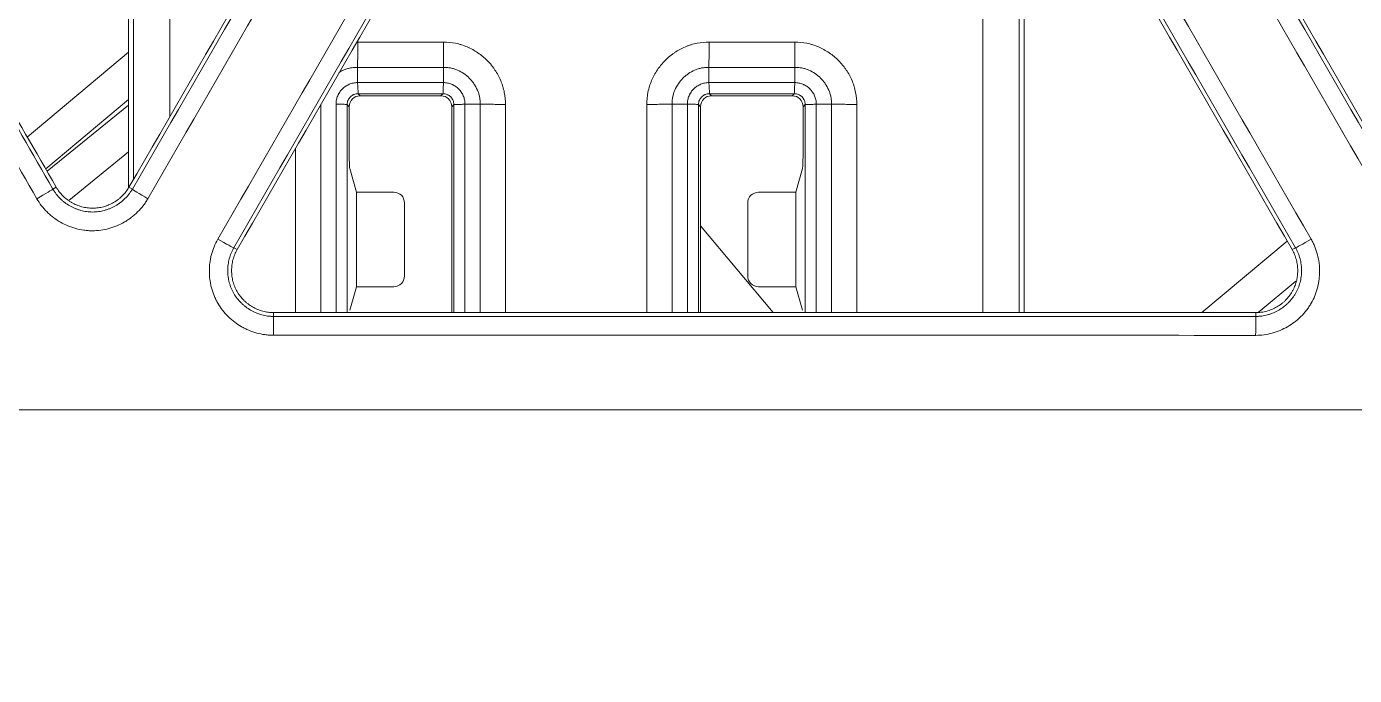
# Model space of a CAD drawing. Header units: inches. Extents: x 405346 to 489838, y -25612 to 14934.
# Drawn here: x 462583.03 to 462617.61, y 4071.14 to 4088.04 of the extents above; entities that cross this region are included whole.
import ezdxf

# ---------------------------------------------------------------- set-up
doc = ezdxf.new("R2010")
doc.units = ezdxf.units.IN
doc.header["$LTSCALE"] = 200
doc.header["$MEASUREMENT"] = 0
doc.layers.add('SS-EQ', color=2, linetype='Continuous', lineweight=20)

# ---------------------------------------------------------------- blocks, each defined once
blk = doc.blocks.new('4way무풍')
at = {"layer": 'SS-EQ'}
for p, q in [((-209.043, -219.039), (-209.043, -237.585)), ((-208.914, -237.367), (-208.914, -222.934)), ((-207.967, -222.934), (-207.967, -235.726)), ((-186.8, -240.839), (-186.8, -225.251)), ((-185.852, -226.892), (-185.852, -240.839)), ((-185.724, -227.115), (-185.724, -240.839)), ((-211.682, -236.268), (-209.043, -234.053)), ((-203.072, -233.794), (-200.846, -233.794)), ((-193.925, -233.794), (-191.699, -233.794)), ((-200.846, -234.453), (-203.082, -234.453)), ((-191.699, -234.453), (-193.935, -234.453)), ((-203.082, -234.849), (-200.846, -234.849)), ((-193.935, -234.849), (-191.699, -234.849)), ((-211.202, -237.098), (-209.043, -235.286)), ((-211.168, -237.156), (-209.043, -235.435)), ((-204.038, -235.409), (-204.038, -240.839)), ((-203.642, -240.839), (-203.642, -235.422)), ((-203.299, -235.476), (-203.353, -235.422)), ((-203.353, -235.422), (-203.353, -240.839)), ((-203.069, -235.138), (-203.015, -235.192)), ((-200.86, -235.138), (-203.069, -235.138)), ((-203.015, -235.192), (-200.914, -235.192)), ((-200.914, -235.192), (-200.86, -235.138)), ((-200.576, -235.422), (-200.63, -235.476)), ((-200.576, -240.839), (-200.576, -235.422)), ((-200.287, -235.409), (-200.287, -240.839)), ((-199.891, -240.839), (-199.891, -235.409)), ((-199.232, -235.419), (-199.232, -240.839)), ((-195.549, -240.839), (-195.549, -235.419)), ((-194.891, -235.409), (-194.891, -240.839)), ((-194.495, -240.839), (-194.495, -235.422)), ((-194.152, -235.476), (-194.206, -235.422)), ((-194.206, -235.422), (-194.206, -240.839)), ((-193.922, -235.138), (-193.868, -235.192)), ((-191.713, -235.138), (-193.922, -235.138)), ((-193.868, -235.192), (-191.766, -235.192)), ((-191.766, -235.192), (-191.712, -235.138)), ((-191.428, -235.422), (-191.482, -235.476)), ((-191.428, -240.839), (-191.428, -235.422)), ((-191.14, -235.409), (-191.14, -240.839)), ((-190.743, -240.839), (-190.743, -235.409)), ((-190.085, -235.419), (-190.085, -240.839)), ((-203.299, -235.476), (-203.299, -236.619)), ((-200.63, -235.476), (-200.63, -240.839)), ((-194.152, -235.476), (-194.152, -240.839)), ((-191.482, -236.619), (-191.482, -235.476)), ((-210.603, -237.918), (-209.043, -236.654)), ((-204.697, -240.839), (-204.697, -236.564)), ((-203.111, -237.702), (-203.285, -237.089)), ((-191.671, -237.702), (-191.497, -237.089)), ((-211.014, -237.622), (-210.928, -237.572)), ((-209.033, -237.572), (-208.946, -237.622)), ((-202.142, -237.702), (-203.111, -237.702)), ((-203.111, -237.702), (-203.111, -240.166)), ((-192.64, -237.702), (-191.671, -237.702)), ((-191.671, -237.702), (-191.671, -240.166)), ((-201.859, -237.985), (-201.859, -239.882)), ((-192.922, -237.985), (-192.922, -239.882)), ((-194.152, -238.582), (-192.257, -240.839)), ((-206.304, -239.148), (-206.217, -239.198)), ((-178.877, -238.974), (-181.1, -240.839)), ((-178.747, -239.198), (-178.66, -239.148)), ((-203.111, -240.166), (-203.285, -240.778)), ((-202.142, -240.166), (-203.111, -240.166)), ((-192.64, -240.166), (-191.671, -240.166)), ((-191.497, -240.778), (-191.671, -240.166)), ((-178.651, -240.016), (-179.629, -240.837)), ((-205.27, -240.839), (-205.27, -240.939)), ((-179.695, -240.939), (-179.695, -240.839))]:
    blk.add_line(p, q, dxfattribs=at)
for centre, major_axis, ratio, start_param, end_param in [((-203.015, -235.476), (-0.201, 0.201), 0.998783, 5.498396, 7.067974), ((-200.914, -235.476), (0.201, 0.201), 0.998783, 5.498396, 7.067974), ((-193.867, -235.476), (0.201, -0.201), 0.998783, 2.356803, 3.926382), ((-191.767, -235.476), (-0.201, -0.201), 0.998783, 2.356803, 3.926382), ((-203.283, -236.619), (0, 0.474), 0.034921, 1.570791, 3.01942), ((-191.499, -236.619), (0, 0.474), 0.034921, 3.263766, 4.712395), ((-211.425, -237.858), (-0.41, -0.237), 0.018909, 1.542275, 3.10668), ((-208.536, -237.858), (0.41, -0.237), 0.034331, 3.17652, 4.715798), ((-202.145, -237.988), (-0.167, -0.234), 0.988825, 2.195224, 3.755383), ((-192.637, -237.988), (0.167, -0.234), 0.988825, 2.527803, 4.087961), ((-206.714, -238.911), (0.41, -0.237), 0.034752, 4.717189, 6.248258), ((-178.25, -238.91), (0.41, 0.237), 0.029822, 3.176515, 4.686944), ((-202.145, -239.879), (-0.167, 0.234), 0.988825, 2.527803, 4.087961), ((-192.637, -239.879), (0.167, 0.234), 0.988825, 2.195225, 3.755383), ((-205.269, -241.412), (0, 0.474), 0.011817, 0.03522, 1.605102), ((-179.695, -241.412), (0, 0.474), 0.006993, 0.034977, 1.610114)]:
    blk.add_ellipse(centre, major_axis=major_axis, ratio=ratio, start_param=start_param, end_param=end_param, dxfattribs=at)
for points, knots in [([(-0.032, -346.294), (-6.969, -346.294), (-13.906, -346.294), (-27.78, -346.294), (-34.717, -346.294), (-55.528, -346.294), (-69.403, -346.294), (-97.151, -346.294), (-111.025, -346.294), (-138.774, -346.294), (-152.648, -346.294), (-180.396, -346.294), (-194.27, -346.294), (-215.082, -346.294), (-222.019, -346.294), (-235.893, -346.294), (-242.83, -346.294), (-253.236, -346.294), (-256.704, -346.293), (-263.641, -346.293), (-267.11, -346.294), (-272.313, -346.294), (-274.047, -346.294), (-276.648, -346.294), (-277.515, -346.294), (-279.25, -346.294), (-280.117, -346.293), (-281.418, -346.293), (-281.851, -346.293), (-282.718, -346.293), (-283.152, -346.293), (-283.802, -346.293), (-284.019, -346.294), (-284.453, -346.294), (-284.669, -346.294), (-285.103, -346.294), (-285.32, -346.293), (-285.753, -346.291), (-285.97, -346.288), (-286.62, -346.277), (-287.053, -346.265), (-287.92, -346.232), (-288.353, -346.21), (-289.653, -346.133), (-290.519, -346.062), (-291.817, -345.929), (-292.25, -345.88), (-292.899, -345.799), (-293.116, -345.771), (-293.548, -345.713), (-294.627, -345.561), (-295.697, -345.382), (-298.249, -344.898), (-299.929, -344.504), (-302.417, -343.81), (-304.065, -343.313), (-305.692, -342.746), (-308.116, -341.843), (-309.711, -341.172), (-311.481, -340.336), (-311.677, -340.242), (-312.069, -340.051), (-312.265, -339.955), (-312.85, -339.663), (-313.238, -339.464), (-314.393, -338.857), (-315.91, -338.018), (-317.384, -337.119), (-318.837, -336.19), (-319.553, -335.711), (-320.962, -334.724), (-322.351, -333.708), (-324.369, -332.095), (-326.323, -330.394), (-327.582, -329.2), (-328.355, -328.435), (-328.586, -328.204), (-328.815, -327.971), (-328.968, -327.815), (-329.044, -327.737), (-329.423, -327.345), (-329.723, -327.029), (-330.61, -326.073), (-331.762, -324.777), (-333.398, -322.77), (-334.43, -321.391), (-335.932, -319.291), (-336.873, -317.851), (-338.196, -315.627), (-339.047, -314.124), (-339.838, -312.58), (-340.313, -311.601), (-340.454, -311.306), (-340.593, -311.01), (-340.685, -310.813), (-340.731, -310.713), (-340.958, -310.218), (-341.135, -309.821), (-341.654, -308.624), (-342.309, -307.019), (-343.186, -304.583), (-343.7, -302.939), (-344.419, -300.46), (-344.828, -298.788), (-345.336, -296.251), (-345.487, -295.401), (-345.755, -293.691), (-345.871, -292.831), (-345.994, -291.749), (-346.017, -291.533), (-346.062, -291.099), (-346.083, -290.882), (-346.143, -290.23), (-346.178, -289.796), (-346.239, -288.927), (-346.265, -288.493), (-346.307, -287.624), (-346.324, -287.19), (-346.342, -286.538), (-346.347, -286.321), (-346.354, -285.886), (-346.356, -285.669), (-346.359, -285.235), (-346.359, -285.017), (-346.359, -284.583), (-346.359, -284.366), (-346.358, -283.714), (-346.358, -283.28), (-346.358, -282.411), (-346.358, -281.976), (-346.358, -280.673), (-346.358, -279.804), (-346.359, -278.066), (-346.359, -277.197), (-346.359, -274.59), (-346.359, -272.852), (-346.358, -264.163), (-346.358, -257.211), (-346.359, -236.356), (-346.359, -222.453), (-346.359, -194.646), (-346.359, -180.743), (-346.359, -152.936), (-346.359, -139.033), (-346.359, -111.226), (-346.359, -69.517), (-346.359, -27.807), (-346.359, 0)], [0, 0, 0, 0, 0.03125, 0.03125, 0.0625, 0.0625, 0.125, 0.125, 0.1875, 0.1875, 0.25, 0.25, 0.3125, 0.3125, 0.34375, 0.34375, 0.375, 0.375, 0.390625, 0.390625, 0.40625, 0.40625, 0.414063, 0.414063, 0.417969, 0.417969, 0.421875, 0.421875, 0.423828, 0.423828, 0.425781, 0.425781, 0.426758, 0.426758, 0.427734, 0.427734, 0.428711, 0.428711, 0.429688, 0.429688, 0.431641, 0.431641, 0.433594, 0.433594, 0.4375, 0.4375, 0.439453, 0.439453, 0.44043, 0.44043, 0.441406, 0.445313, 0.445313, 0.453125, 0.453125, 0.457031, 0.460938, 0.460938, 0.46875, 0.46875, 0.469727, 0.469727, 0.470703, 0.470703, 0.472656, 0.472656, 0.476563, 0.480469, 0.480469, 0.484375, 0.484375, 0.488281, 0.492188, 0.496094, 0.5, 0.5, 0.500977, 0.501465, 0.501465, 0.501953, 0.501953, 0.503906, 0.503906, 0.507813, 0.511719, 0.515625, 0.515625, 0.523438, 0.523438, 0.527344, 0.53125, 0.53125, 0.532227, 0.532715, 0.532715, 0.533203, 0.533203, 0.535156, 0.535156, 0.539063, 0.542969, 0.546875, 0.546875, 0.554688, 0.554688, 0.558594, 0.558594, 0.5625, 0.5625, 0.563477, 0.563477, 0.564453, 0.564453, 0.566406, 0.566406, 0.568359, 0.568359, 0.570313, 0.570313, 0.571289, 0.571289, 0.572266, 0.572266, 0.573242, 0.573242, 0.574219, 0.574219, 0.576172, 0.576172, 0.578125, 0.578125, 0.582031, 0.582031, 0.585938, 0.585938, 0.59375, 0.59375, 0.625, 0.625, 0.6875, 0.6875, 0.75, 0.75, 0.8125, 0.8125, 0.875, 1, 1, 1, 1]), ([(-345.164, 0), (-345.164, -27.72), (-345.163, -69.3), (-345.162, -110.879), (-345.161, -138.599), (-345.16, -152.459), (-345.158, -180.179), (-345.157, -194.038), (-345.154, -221.758), (-345.152, -235.618), (-345.147, -256.408), (-345.146, -263.338), (-345.145, -272), (-345.144, -273.733), (-345.144, -276.331), (-345.144, -277.198), (-345.143, -278.93), (-345.142, -279.796), (-345.142, -281.096), (-345.141, -281.529), (-345.141, -282.395), (-345.141, -282.828), (-345.141, -283.694), (-345.141, -284.128), (-345.14, -284.777), (-345.139, -284.994), (-345.136, -285.427), (-345.134, -285.643), (-345.124, -286.293), (-345.113, -286.726), (-345.08, -287.592), (-345.06, -288.025), (-345.009, -288.891), (-344.978, -289.324), (-344.926, -289.973), (-344.898, -290.298), (-344.868, -290.623), (-344.847, -290.839), (-344.836, -290.947), (-344.736, -291.92), (-344.629, -292.78), (-344.379, -294.49), (-344.236, -295.341), (-343.754, -297.876), (-343.361, -299.547), (-342.665, -302.025), (-342.166, -303.667), (-341.312, -306.101), (-340.67, -307.704), (-340.162, -308.899), (-339.901, -309.494), (-339.629, -310.087), (-339.446, -310.481), (-339.353, -310.678), (-338.885, -311.657), (-338.495, -312.43), (-337.684, -313.955), (-337.263, -314.706), (-336.391, -316.189), (-335.94, -316.919), (-335.007, -318.36), (-334.525, -319.069), (-333.532, -320.468), (-332.508, -321.846), (-330.881, -323.85), (-329.735, -325.144), (-328.853, -326.098), (-328.555, -326.413), (-328.177, -326.804), (-328.101, -326.882), (-327.949, -327.038), (-327.721, -327.27), (-327.491, -327.501), (-326.721, -328.264), (-325.466, -329.454), (-323.518, -331.15), (-321.504, -332.756), (-320.119, -333.767), (-318.711, -334.749), (-317.997, -335.224), (-316.546, -336.146), (-315.81, -336.593), (-314.315, -337.455), (-313.557, -337.871), (-312.595, -338.371), (-312.305, -338.52), (-312.014, -338.667), (-311.819, -338.764), (-311.722, -338.813), (-311.235, -339.053), (-310.844, -339.241), (-309.666, -339.791), (-308.875, -340.139), (-307.283, -340.8), (-305.68, -341.425), (-303.244, -342.258), (-301.598, -342.743), (-299.114, -343.417), (-297.436, -343.797), (-294.888, -344.259), (-294.033, -344.395), (-292.957, -344.543), (-292.742, -344.571), (-292.31, -344.625), (-291.663, -344.704), (-291.015, -344.771), (-289.72, -344.892), (-288.856, -344.954), (-287.56, -345.019), (-287.128, -345.036), (-286.48, -345.054), (-286.264, -345.059), (-285.831, -345.067), (-285.615, -345.069), (-285.183, -345.073), (-284.967, -345.074), (-284.534, -345.075), (-284.318, -345.075), (-283.67, -345.076), (-283.237, -345.076), (-282.589, -345.076), (-282.373, -345.076), (-281.94, -345.076), (-281.724, -345.076), (-281.075, -345.076), (-280.643, -345.077), (-279.346, -345.077), (-278.481, -345.078), (-276.752, -345.079), (-275.887, -345.079), (-273.293, -345.079), (-271.563, -345.08), (-262.916, -345.081), (-255.998, -345.082), (-242.162, -345.085), (-235.244, -345.086), (-221.408, -345.089), (-214.49, -345.09), (-193.736, -345.092), (-179.9, -345.094), (-152.228, -345.096), (-138.392, -345.096), (-110.72, -345.097), (-96.884, -345.098), (-69.212, -345.098), (-55.376, -345.099), (-34.622, -345.099), (-27.704, -345.099), (-13.868, -345.099), (-6.95, -345.099), (-0.032, -345.099)], [0, 0, 0, 0, 0.125, 0.1875, 0.1875, 0.25, 0.25, 0.3125, 0.3125, 0.375, 0.375, 0.40625, 0.40625, 0.414063, 0.414063, 0.417969, 0.417969, 0.421875, 0.421875, 0.423828, 0.423828, 0.425781, 0.425781, 0.427734, 0.427734, 0.428711, 0.428711, 0.429688, 0.429688, 0.431641, 0.431641, 0.433594, 0.433594, 0.435547, 0.435547, 0.436523, 0.437012, 0.437012, 0.4375, 0.4375, 0.441406, 0.441406, 0.445313, 0.445313, 0.453125, 0.453125, 0.457031, 0.460938, 0.464844, 0.464844, 0.466797, 0.467773, 0.467773, 0.46875, 0.46875, 0.472656, 0.472656, 0.476563, 0.476563, 0.480469, 0.480469, 0.484375, 0.484375, 0.488281, 0.492188, 0.496094, 0.496094, 0.498047, 0.498047, 0.498535, 0.498535, 0.499023, 0.5, 0.5, 0.503906, 0.507813, 0.511719, 0.515625, 0.515625, 0.519531, 0.519531, 0.523438, 0.523438, 0.527344, 0.527344, 0.52832, 0.528809, 0.528809, 0.529297, 0.529297, 0.53125, 0.53125, 0.535156, 0.535156, 0.539063, 0.542969, 0.546875, 0.546875, 0.554688, 0.554688, 0.558594, 0.558594, 0.55957, 0.55957, 0.560547, 0.5625, 0.5625, 0.566406, 0.566406, 0.568359, 0.568359, 0.569336, 0.569336, 0.570313, 0.570313, 0.571289, 0.571289, 0.572266, 0.572266, 0.574219, 0.574219, 0.575195, 0.575195, 0.576172, 0.576172, 0.578125, 0.578125, 0.582031, 0.582031, 0.585938, 0.585938, 0.59375, 0.59375, 0.625, 0.625, 0.65625, 0.65625, 0.6875, 0.6875, 0.75, 0.75, 0.8125, 0.8125, 0.875, 0.875, 0.9375, 0.9375, 0.96875, 0.96875, 1, 1, 1, 1]), ([(-211.432, -237.873), (-212.498, -236.027), (-213.564, -234.181), (-215.695, -230.489), (-216.761, -228.643), (-219.959, -223.105), (-222.091, -219.412), (-224.223, -215.72)], [0, 0, 0, 0, 0.25, 0.25, 0.5, 0.5, 1, 1, 1, 1]), ([(-223.802, -215.474), (-221.67, -219.165), (-219.539, -222.857), (-216.342, -228.394), (-215.277, -230.24), (-213.145, -233.931), (-212.08, -235.776), (-211.014, -237.622)], [0, 0, 0, 0, 0.5, 0.5, 0.75, 0.75, 1, 1, 1, 1]), ([(-223.716, -215.424), (-221.584, -219.116), (-219.453, -222.807), (-216.256, -228.344), (-215.191, -230.19), (-213.059, -233.881), (-211.994, -235.727), (-210.928, -237.572)], [0, 0, 0, 0, 0.5, 0.5, 0.75, 0.75, 1, 1, 1, 1]), ([(-209.033, -237.572), (-206.902, -233.881), (-204.771, -230.19), (-200.508, -222.807), (-198.377, -219.116), (-196.245, -215.424)], [0, 0, 0, 0, 0.5, 0.5, 1, 1, 1, 1]), ([(-208.946, -237.622), (-206.815, -233.931), (-204.684, -230.24), (-200.422, -222.857), (-198.29, -219.165), (-196.159, -215.474)], [0, 0, 0, 0, 0.5, 0.5, 1, 1, 1, 1]), ([(-195.756, -215.722), (-197.887, -219.414), (-200.019, -223.106), (-204.281, -230.49), (-206.412, -234.182), (-208.543, -237.873)], [0, 0, 0, 0, 0.5, 0.5, 1, 1, 1, 1]), ([(-176.431, -237.876), (-178.563, -234.185), (-180.694, -230.493), (-183.092, -226.339), (-183.359, -225.877), (-183.892, -224.954), (-184.158, -224.493), (-184.958, -223.108), (-185.491, -222.185), (-187.09, -219.416), (-188.156, -217.569), (-189.222, -215.723)], [0, 0, 0, 0, 0.5, 0.5, 0.5625, 0.5625, 0.625, 0.625, 0.75, 0.75, 1, 1, 1, 1]), ([(-188.805, -215.474), (-187.739, -217.32), (-186.674, -219.166), (-185.075, -221.934), (-184.542, -222.857), (-183.743, -224.242), (-183.477, -224.703), (-182.944, -225.626), (-182.677, -226.087), (-180.28, -230.24), (-178.149, -233.931), (-176.018, -237.622)], [0, 0, 0, 0, 0.25, 0.25, 0.375, 0.375, 0.4375, 0.4375, 0.5, 0.5, 1, 1, 1, 1]), ([(-188.719, -215.424), (-187.653, -217.27), (-186.588, -219.116), (-184.989, -221.885), (-184.456, -222.808), (-183.657, -224.192), (-183.39, -224.653), (-182.858, -225.576), (-180.46, -229.729), (-178.063, -233.881), (-175.932, -237.572)], [0, 0, 0, 0, 0.25, 0.25, 0.375, 0.375, 0.4375, 0.4375, 0.5, 1, 1, 1, 1]), ([(-206.72, -238.926), (-204.589, -235.234), (-202.458, -231.543), (-198.196, -224.159), (-196.065, -220.467), (-193.933, -216.775)], [0, 0, 0, 0, 0.5, 0.5, 1, 1, 1, 1]), ([(-191.044, -216.775), (-189.978, -218.622), (-188.912, -220.468), (-187.313, -223.237), (-186.78, -224.16), (-185.98, -225.545), (-185.714, -226.006), (-185.181, -226.929), (-184.915, -227.391), (-182.517, -231.545), (-180.385, -235.237), (-178.254, -238.929)], [0, 0, 0, 0, 0.25, 0.25, 0.375, 0.375, 0.4375, 0.4375, 0.5, 0.5, 1, 1, 1, 1]), ([(-193.516, -216.999), (-195.648, -220.691), (-197.779, -224.383), (-202.042, -231.765), (-204.173, -235.457), (-206.304, -239.148)], [0, 0, 0, 0, 0.5, 0.5, 1, 1, 1, 1]), ([(-193.43, -217.05), (-195.561, -220.741), (-197.693, -224.433), (-201.955, -231.816), (-204.086, -235.507), (-206.217, -239.198)], [0, 0, 0, 0, 0.5, 0.5, 1, 1, 1, 1]), ([(-178.747, -239.198), (-180.878, -235.507), (-183.009, -231.816), (-185.407, -227.663), (-185.673, -227.202), (-186.206, -226.279), (-186.472, -225.817), (-187.271, -224.433), (-187.804, -223.51), (-189.403, -220.741), (-190.469, -218.896), (-191.535, -217.05)], [0, 0, 0, 0, 0.5, 0.5, 0.5625, 0.5625, 0.625, 0.625, 0.75, 0.75, 1, 1, 1, 1]), ([(-178.66, -239.148), (-180.791, -235.457), (-182.922, -231.766), (-185.32, -227.613), (-185.586, -227.151), (-186.119, -226.229), (-186.385, -225.767), (-187.185, -224.383), (-187.717, -223.46), (-189.316, -220.691), (-190.382, -218.845), (-191.448, -216.999)], [0, 0, 0, 0, 0.5, 0.5, 0.5625, 0.5625, 0.625, 0.625, 0.75, 0.75, 1, 1, 1, 1]), ([(-203.082, -234.453), (-203.082, -234.409), (-203.081, -234.361), (-203.079, -234.26), (-203.079, -234.206), (-203.077, -234.093), (-203.076, -234.035), (-203.074, -233.916), (-203.073, -233.855), (-203.072, -233.794)], [0, 0, 0, 0, 0.25, 0.25, 0.5, 0.5, 0.75, 0.75, 1, 1, 1, 1]), ([(-200.846, -233.794), (-200.74, -233.793), (-200.634, -233.804), (-200.504, -233.83), (-200.478, -233.836), (-200.426, -233.85), (-200.4, -233.857), (-200.325, -233.881), (-200.275, -233.899), (-200.13, -233.961), (-200.037, -234.012), (-199.861, -234.133), (-199.78, -234.2), (-199.668, -234.312), (-199.633, -234.352), (-199.582, -234.413), (-199.566, -234.434), (-199.534, -234.477), (-199.519, -234.499), (-199.445, -234.609), (-199.395, -234.702), (-199.343, -234.824), (-199.334, -234.848), (-199.316, -234.898), (-199.307, -234.924), (-199.284, -235), (-199.271, -235.051), (-199.24, -235.207), (-199.231, -235.312), (-199.232, -235.419)], [0, 0, 0, 0, 0.125, 0.125, 0.15625, 0.15625, 0.1875, 0.1875, 0.25, 0.25, 0.375, 0.375, 0.5, 0.5, 0.5625, 0.5625, 0.59375, 0.59375, 0.625, 0.625, 0.75, 0.75, 0.78125, 0.78125, 0.8125, 0.8125, 0.875, 0.875, 1, 1, 1, 1]), ([(-200.846, -234.453), (-200.846, -234.409), (-200.846, -234.361), (-200.846, -234.26), (-200.846, -234.206), (-200.846, -234.093), (-200.846, -234.035), (-200.846, -233.916), (-200.846, -233.855), (-200.846, -233.794)], [0, 0, 0, 0, 0.25, 0.25, 0.5, 0.5, 0.75, 0.75, 1, 1, 1, 1]), ([(-195.549, -235.419), (-195.551, -235.311), (-195.541, -235.205), (-195.515, -235.074), (-195.509, -235.048), (-195.496, -234.996), (-195.489, -234.971), (-195.465, -234.894), (-195.447, -234.844), (-195.386, -234.698), (-195.335, -234.605), (-195.26, -234.494), (-195.244, -234.473), (-195.212, -234.43), (-195.196, -234.409), (-195.145, -234.348), (-195.074, -234.269), (-194.996, -234.198), (-194.934, -234.147), (-194.913, -234.131), (-194.87, -234.098), (-194.848, -234.083), (-194.738, -234.008), (-194.645, -233.958), (-194.522, -233.906), (-194.497, -233.897), (-194.447, -233.878), (-194.422, -233.87), (-194.345, -233.846), (-194.294, -233.833), (-194.138, -233.803), (-194.032, -233.793), (-193.925, -233.794)], [0, 0, 0, 0, 0.125, 0.125, 0.15625, 0.15625, 0.1875, 0.1875, 0.25, 0.25, 0.375, 0.375, 0.40625, 0.40625, 0.4375, 0.4375, 0.5, 0.5625, 0.5625, 0.59375, 0.59375, 0.625, 0.625, 0.75, 0.75, 0.78125, 0.78125, 0.8125, 0.8125, 0.875, 0.875, 1, 1, 1, 1]), ([(-193.935, -234.453), (-193.934, -234.409), (-193.934, -234.361), (-193.932, -234.26), (-193.931, -234.206), (-193.93, -234.093), (-193.929, -234.035), (-193.927, -233.916), (-193.926, -233.855), (-193.925, -233.794)], [0, 0, 0, 0, 0.25, 0.25, 0.5, 0.5, 0.75, 0.75, 1, 1, 1, 1]), ([(-191.699, -233.794), (-191.592, -233.793), (-191.487, -233.804), (-191.356, -233.83), (-191.33, -233.836), (-191.279, -233.85), (-191.253, -233.857), (-191.177, -233.881), (-191.128, -233.899), (-190.983, -233.961), (-190.89, -234.012), (-190.714, -234.133), (-190.633, -234.2), (-190.521, -234.312), (-190.486, -234.352), (-190.435, -234.413), (-190.419, -234.434), (-190.387, -234.477), (-190.371, -234.499), (-190.297, -234.609), (-190.247, -234.702), (-190.196, -234.824), (-190.186, -234.848), (-190.168, -234.898), (-190.16, -234.924), (-190.136, -235), (-190.124, -235.051), (-190.093, -235.207), (-190.083, -235.312), (-190.085, -235.419)], [0, 0, 0, 0, 0.125, 0.125, 0.15625, 0.15625, 0.1875, 0.1875, 0.25, 0.25, 0.375, 0.375, 0.5, 0.5, 0.5625, 0.5625, 0.59375, 0.59375, 0.625, 0.625, 0.75, 0.75, 0.78125, 0.78125, 0.8125, 0.8125, 0.875, 0.875, 1, 1, 1, 1]), ([(-191.699, -234.453), (-191.699, -234.409), (-191.699, -234.361), (-191.699, -234.26), (-191.699, -234.206), (-191.699, -234.093), (-191.699, -234.035), (-191.699, -233.916), (-191.699, -233.855), (-191.699, -233.794)], [0, 0, 0, 0, 0.25, 0.25, 0.5, 0.5, 0.75, 0.75, 1, 1, 1, 1]), ([(-203.082, -234.453), (-203.086, -234.453), (-203.09, -234.452), (-203.098, -234.452), (-203.11, -234.452), (-203.122, -234.452), (-203.146, -234.453), (-203.161, -234.453), (-203.208, -234.457), (-203.27, -234.466), (-203.331, -234.481), (-203.376, -234.495), (-203.391, -234.501), (-203.421, -234.512), (-203.435, -234.517), (-203.489, -234.541), (-203.527, -234.56), (-203.564, -234.582)], [0, 0, 0, 0, 0.023255, 0.023255, 0.04651, 0.093019, 0.093019, 0.186038, 0.186038, 0.372076, 0.558114, 0.558114, 0.651133, 0.651133, 0.744152, 0.744152, 1, 1, 1, 1]), ([(-199.891, -235.409), (-199.891, -235.405), (-199.89, -235.401), (-199.89, -235.393), (-199.89, -235.381), (-199.89, -235.369), (-199.891, -235.345), (-199.891, -235.33), (-199.895, -235.283), (-199.904, -235.221), (-199.919, -235.16), (-199.933, -235.115), (-199.939, -235.1), (-199.95, -235.07), (-199.955, -235.056), (-199.986, -234.984), (-200.017, -234.93), (-200.07, -234.852), (-200.089, -234.827), (-200.129, -234.779), (-200.15, -234.756), (-200.216, -234.689), (-200.264, -234.649), (-200.368, -234.578), (-200.423, -234.548), (-200.509, -234.511), (-200.538, -234.5), (-200.583, -234.486), (-200.598, -234.482), (-200.628, -234.474), (-200.644, -234.471), (-200.69, -234.462), (-200.737, -234.455), (-200.791, -234.452), (-200.819, -234.452), (-200.831, -234.452), (-200.839, -234.452), (-200.843, -234.453), (-200.846, -234.453)], [0, 0, 0, 0, 0.007813, 0.007813, 0.015625, 0.03125, 0.03125, 0.0625, 0.0625, 0.125, 0.1875, 0.1875, 0.21875, 0.21875, 0.25, 0.25, 0.375, 0.375, 0.4375, 0.4375, 0.5, 0.5, 0.625, 0.625, 0.75, 0.75, 0.8125, 0.8125, 0.84375, 0.84375, 0.875, 0.875, 0.9375, 0.96875, 0.984375, 0.992187, 0.992187, 1, 1, 1, 1]), ([(-193.935, -234.453), (-193.939, -234.453), (-193.943, -234.452), (-193.951, -234.452), (-193.963, -234.452), (-193.975, -234.452), (-193.998, -234.453), (-194.014, -234.453), (-194.061, -234.457), (-194.123, -234.466), (-194.184, -234.481), (-194.229, -234.495), (-194.244, -234.501), (-194.273, -234.512), (-194.288, -234.517), (-194.36, -234.548), (-194.414, -234.579), (-194.492, -234.632), (-194.517, -234.651), (-194.565, -234.691), (-194.588, -234.712), (-194.654, -234.778), (-194.694, -234.826), (-194.765, -234.93), (-194.796, -234.985), (-194.833, -235.071), (-194.843, -235.1), (-194.857, -235.145), (-194.862, -235.16), (-194.87, -235.19), (-194.873, -235.206), (-194.882, -235.252), (-194.889, -235.299), (-194.891, -235.353), (-194.892, -235.381), (-194.891, -235.393), (-194.891, -235.401), (-194.891, -235.405), (-194.891, -235.409)], [0, 0, 0, 0, 0.007813, 0.007813, 0.015625, 0.03125, 0.03125, 0.0625, 0.0625, 0.125, 0.1875, 0.1875, 0.21875, 0.21875, 0.25, 0.25, 0.375, 0.375, 0.4375, 0.4375, 0.5, 0.5, 0.625, 0.625, 0.75, 0.75, 0.8125, 0.8125, 0.84375, 0.84375, 0.875, 0.875, 0.9375, 0.96875, 0.984375, 0.992187, 0.992187, 1, 1, 1, 1]), ([(-190.743, -235.409), (-190.743, -235.405), (-190.743, -235.401), (-190.743, -235.393), (-190.743, -235.381), (-190.743, -235.369), (-190.743, -235.345), (-190.744, -235.33), (-190.748, -235.283), (-190.757, -235.221), (-190.772, -235.16), (-190.786, -235.115), (-190.791, -235.1), (-190.802, -235.07), (-190.808, -235.056), (-190.839, -234.984), (-190.869, -234.93), (-190.923, -234.852), (-190.942, -234.827), (-190.982, -234.779), (-191.003, -234.756), (-191.069, -234.689), (-191.117, -234.649), (-191.221, -234.578), (-191.276, -234.548), (-191.361, -234.511), (-191.39, -234.5), (-191.435, -234.486), (-191.45, -234.482), (-191.481, -234.474), (-191.496, -234.471), (-191.543, -234.462), (-191.589, -234.455), (-191.644, -234.452), (-191.672, -234.452), (-191.683, -234.452), (-191.691, -234.452), (-191.695, -234.453), (-191.699, -234.453)], [0, 0, 0, 0, 0.007813, 0.007813, 0.015625, 0.03125, 0.03125, 0.0625, 0.0625, 0.125, 0.1875, 0.1875, 0.21875, 0.21875, 0.25, 0.25, 0.375, 0.375, 0.4375, 0.4375, 0.5, 0.5, 0.625, 0.625, 0.75, 0.75, 0.8125, 0.8125, 0.84375, 0.84375, 0.875, 0.875, 0.9375, 0.96875, 0.984375, 0.992188, 0.992188, 1, 1, 1, 1]), ([(-203.642, -235.409), (-203.642, -235.39), (-203.641, -235.372), (-203.638, -235.335), (-203.635, -235.317), (-203.624, -235.263), (-203.614, -235.228), (-203.596, -235.186), (-203.592, -235.177), (-203.584, -235.161), (-203.58, -235.153), (-203.567, -235.128), (-203.557, -235.113), (-203.527, -235.068), (-203.503, -235.039), (-203.451, -234.987), (-203.423, -234.964), (-203.363, -234.923), (-203.331, -234.906), (-203.28, -234.884), (-203.262, -234.878), (-203.227, -234.867), (-203.192, -234.858), (-203.156, -234.853), (-203.119, -234.85), (-203.101, -234.849), (-203.082, -234.849)], [0, 0, 0, 0, 0.0625, 0.0625, 0.125, 0.125, 0.25, 0.25, 0.28125, 0.28125, 0.3125, 0.3125, 0.375, 0.375, 0.5, 0.5, 0.625, 0.625, 0.75, 0.75, 0.8125, 0.8125, 0.875, 0.9375, 0.9375, 1, 1, 1, 1]), ([(-203.069, -235.138), (-203.069, -235.136), (-203.068, -235.128), (-203.069, -235.1), (-203.069, -235.081), (-203.071, -235.032), (-203.073, -235.002), (-203.077, -234.932), (-203.079, -234.893), (-203.082, -234.849)], [0, 0, 0, 0, 0.25, 0.25, 0.5, 0.5, 0.75, 0.75, 1, 1, 1, 1]), ([(-200.86, -235.138), (-200.859, -235.136), (-200.858, -235.128), (-200.855, -235.1), (-200.854, -235.081), (-200.852, -235.032), (-200.851, -235.002), (-200.849, -234.932), (-200.848, -234.893), (-200.846, -234.849)], [0, 0, 0, 0, 0.25, 0.25, 0.5, 0.5, 0.75, 0.75, 1, 1, 1, 1]), ([(-200.846, -234.849), (-200.828, -234.849), (-200.809, -234.85), (-200.773, -234.853), (-200.755, -234.856), (-200.701, -234.867), (-200.666, -234.877), (-200.624, -234.895), (-200.615, -234.899), (-200.599, -234.907), (-200.591, -234.911), (-200.566, -234.924), (-200.551, -234.934), (-200.506, -234.964), (-200.477, -234.988), (-200.425, -235.04), (-200.402, -235.068), (-200.361, -235.128), (-200.344, -235.16), (-200.322, -235.211), (-200.316, -235.229), (-200.305, -235.263), (-200.296, -235.299), (-200.291, -235.335), (-200.288, -235.371), (-200.287, -235.39), (-200.287, -235.409)], [0, 0, 0, 0, 0.0625, 0.0625, 0.125, 0.125, 0.25, 0.25, 0.28125, 0.28125, 0.3125, 0.3125, 0.375, 0.375, 0.5, 0.5, 0.625, 0.625, 0.75, 0.75, 0.8125, 0.8125, 0.875, 0.9375, 0.9375, 1, 1, 1, 1]), ([(-194.494, -235.409), (-194.495, -235.39), (-194.494, -235.372), (-194.49, -235.335), (-194.488, -235.317), (-194.477, -235.263), (-194.466, -235.228), (-194.448, -235.186), (-194.445, -235.177), (-194.437, -235.161), (-194.432, -235.153), (-194.419, -235.128), (-194.41, -235.113), (-194.379, -235.068), (-194.356, -235.039), (-194.304, -234.987), (-194.276, -234.964), (-194.215, -234.923), (-194.183, -234.906), (-194.132, -234.884), (-194.115, -234.878), (-194.08, -234.867), (-194.045, -234.858), (-194.009, -234.853), (-193.972, -234.85), (-193.954, -234.849), (-193.935, -234.849)], [0, 0, 0, 0, 0.0625, 0.0625, 0.125, 0.125, 0.25, 0.25, 0.28125, 0.28125, 0.3125, 0.3125, 0.375, 0.375, 0.5, 0.5, 0.625, 0.625, 0.75, 0.75, 0.8125, 0.8125, 0.875, 0.9375, 0.9375, 1, 1, 1, 1]), ([(-193.922, -235.138), (-193.921, -235.136), (-193.921, -235.128), (-193.921, -235.1), (-193.922, -235.081), (-193.924, -235.032), (-193.925, -235.002), (-193.93, -234.932), (-193.932, -234.893), (-193.935, -234.849)], [0, 0, 0, 0, 0.25, 0.25, 0.5, 0.5, 0.75, 0.75, 1, 1, 1, 1]), ([(-191.713, -235.138), (-191.711, -235.136), (-191.71, -235.128), (-191.708, -235.1), (-191.707, -235.081), (-191.705, -235.032), (-191.704, -235.002), (-191.701, -234.932), (-191.7, -234.893), (-191.699, -234.849)], [0, 0, 0, 0, 0.25, 0.25, 0.5, 0.5, 0.75, 0.75, 1, 1, 1, 1]), ([(-191.699, -234.849), (-191.681, -234.849), (-191.662, -234.85), (-191.625, -234.853), (-191.607, -234.856), (-191.554, -234.867), (-191.519, -234.877), (-191.476, -234.895), (-191.468, -234.899), (-191.451, -234.907), (-191.443, -234.911), (-191.419, -234.924), (-191.403, -234.934), (-191.358, -234.964), (-191.33, -234.988), (-191.278, -235.04), (-191.255, -235.068), (-191.214, -235.128), (-191.197, -235.16), (-191.175, -235.211), (-191.169, -235.229), (-191.158, -235.263), (-191.149, -235.299), (-191.144, -235.335), (-191.14, -235.371), (-191.14, -235.39), (-191.14, -235.409)], [0, 0, 0, 0, 0.0625, 0.0625, 0.125, 0.125, 0.25, 0.25, 0.28125, 0.28125, 0.3125, 0.3125, 0.375, 0.375, 0.5, 0.5, 0.625, 0.625, 0.75, 0.75, 0.8125, 0.8125, 0.875, 0.9375, 0.9375, 1, 1, 1, 1]), ([(-203.642, -235.409), (-203.598, -235.41), (-203.559, -235.41), (-203.489, -235.412), (-203.459, -235.413), (-203.41, -235.414), (-203.391, -235.415), (-203.363, -235.416), (-203.355, -235.416), (-203.353, -235.416)], [0, 0, 0, 0, 0.25, 0.25, 0.5, 0.5, 0.75, 0.75, 1, 1, 1, 1]), ([(-203.069, -235.138), (-203.071, -235.138), (-203.074, -235.138), (-203.078, -235.138), (-203.081, -235.138), (-203.088, -235.138), (-203.092, -235.139), (-203.106, -235.14), (-203.115, -235.141), (-203.142, -235.146), (-203.16, -235.151), (-203.185, -235.162), (-203.194, -235.166), (-203.21, -235.174), (-203.218, -235.179), (-203.241, -235.194), (-203.255, -235.205), (-203.275, -235.225), (-203.281, -235.231), (-203.293, -235.246), (-203.304, -235.26), (-203.314, -235.276), (-203.323, -235.292), (-203.327, -235.3), (-203.338, -235.326), (-203.343, -235.343), (-203.351, -235.379), (-203.353, -235.398), (-203.353, -235.416)], [0, 0, 0, 0, 0.015625, 0.015625, 0.03125, 0.03125, 0.0625, 0.0625, 0.125, 0.125, 0.25, 0.25, 0.3125, 0.3125, 0.375, 0.375, 0.5, 0.5, 0.5625, 0.5625, 0.625, 0.6875, 0.6875, 0.75, 0.75, 0.875, 0.875, 1, 1, 1, 1]), ([(-200.576, -235.422), (-200.576, -235.42), (-200.576, -235.417), (-200.576, -235.413), (-200.576, -235.41), (-200.576, -235.403), (-200.577, -235.399), (-200.578, -235.385), (-200.579, -235.376), (-200.584, -235.349), (-200.589, -235.331), (-200.6, -235.306), (-200.604, -235.297), (-200.612, -235.281), (-200.617, -235.273), (-200.632, -235.25), (-200.643, -235.236), (-200.663, -235.216), (-200.669, -235.21), (-200.684, -235.198), (-200.698, -235.187), (-200.714, -235.177), (-200.73, -235.168), (-200.738, -235.164), (-200.764, -235.153), (-200.781, -235.148), (-200.817, -235.14), (-200.836, -235.138), (-200.854, -235.138)], [0, 0, 0, 0, 0.015625, 0.015625, 0.03125, 0.03125, 0.0625, 0.0625, 0.125, 0.125, 0.25, 0.25, 0.3125, 0.3125, 0.375, 0.375, 0.5, 0.5, 0.5625, 0.5625, 0.625, 0.6875, 0.6875, 0.75, 0.75, 0.875, 0.875, 1, 1, 1, 1]), ([(-200.576, -235.422), (-200.574, -235.422), (-200.566, -235.423), (-200.538, -235.422), (-200.519, -235.422), (-200.47, -235.42), (-200.44, -235.418), (-200.37, -235.414), (-200.331, -235.412), (-200.287, -235.409)], [0, 0, 0, 0, 0.25, 0.25, 0.5, 0.5, 0.75, 0.75, 1, 1, 1, 1]), ([(-199.891, -235.409), (-199.847, -235.409), (-199.799, -235.41), (-199.698, -235.411), (-199.644, -235.412), (-199.531, -235.414), (-199.473, -235.415), (-199.354, -235.417), (-199.293, -235.418), (-199.232, -235.419)], [0, 0, 0, 0, 0.25, 0.25, 0.5, 0.5, 0.75, 0.75, 1, 1, 1, 1]), ([(-195.549, -235.419), (-195.489, -235.418), (-195.428, -235.417), (-195.309, -235.415), (-195.25, -235.414), (-195.138, -235.412), (-195.084, -235.411), (-194.982, -235.41), (-194.935, -235.409), (-194.891, -235.409)], [0, 0, 0, 0, 0.25, 0.25, 0.5, 0.5, 0.75, 0.75, 1, 1, 1, 1]), ([(-194.494, -235.409), (-194.451, -235.41), (-194.411, -235.41), (-194.342, -235.412), (-194.312, -235.413), (-194.263, -235.414), (-194.243, -235.415), (-194.216, -235.416), (-194.208, -235.416), (-194.206, -235.416)], [0, 0, 0, 0, 0.25, 0.25, 0.5, 0.5, 0.75, 0.75, 1, 1, 1, 1]), ([(-193.922, -235.138), (-193.924, -235.138), (-193.926, -235.138), (-193.931, -235.138), (-193.933, -235.138), (-193.94, -235.138), (-193.945, -235.139), (-193.959, -235.14), (-193.968, -235.141), (-193.995, -235.146), (-194.012, -235.151), (-194.038, -235.162), (-194.046, -235.166), (-194.063, -235.174), (-194.071, -235.179), (-194.093, -235.194), (-194.108, -235.205), (-194.128, -235.225), (-194.134, -235.231), (-194.146, -235.246), (-194.157, -235.26), (-194.167, -235.276), (-194.175, -235.292), (-194.18, -235.3), (-194.19, -235.326), (-194.196, -235.343), (-194.203, -235.379), (-194.206, -235.398), (-194.206, -235.416)], [0, 0, 0, 0, 0.015625, 0.015625, 0.03125, 0.03125, 0.0625, 0.0625, 0.125, 0.125, 0.25, 0.25, 0.3125, 0.3125, 0.375, 0.375, 0.5, 0.5, 0.5625, 0.5625, 0.625, 0.6875, 0.6875, 0.75, 0.75, 0.875, 0.875, 1, 1, 1, 1]), ([(-191.428, -235.422), (-191.428, -235.42), (-191.428, -235.417), (-191.428, -235.413), (-191.429, -235.41), (-191.429, -235.403), (-191.429, -235.399), (-191.43, -235.385), (-191.432, -235.376), (-191.437, -235.349), (-191.442, -235.331), (-191.452, -235.306), (-191.456, -235.297), (-191.465, -235.281), (-191.469, -235.273), (-191.484, -235.25), (-191.496, -235.236), (-191.515, -235.216), (-191.522, -235.21), (-191.536, -235.198), (-191.551, -235.187), (-191.567, -235.177), (-191.583, -235.168), (-191.591, -235.164), (-191.617, -235.153), (-191.634, -235.148), (-191.67, -235.14), (-191.688, -235.138), (-191.707, -235.138)], [0, 0, 0, 0, 0.015625, 0.015625, 0.03125, 0.03125, 0.0625, 0.0625, 0.125, 0.125, 0.25, 0.25, 0.3125, 0.3125, 0.375, 0.375, 0.5, 0.5, 0.5625, 0.5625, 0.625, 0.6875, 0.6875, 0.75, 0.75, 0.875, 0.875, 1, 1, 1, 1]), ([(-191.428, -235.422), (-191.426, -235.422), (-191.418, -235.423), (-191.391, -235.422), (-191.372, -235.422), (-191.322, -235.42), (-191.292, -235.418), (-191.223, -235.414), (-191.183, -235.412), (-191.14, -235.409)], [0, 0, 0, 0, 0.25, 0.25, 0.5, 0.5, 0.75, 0.75, 1, 1, 1, 1]), ([(-190.743, -235.409), (-190.7, -235.409), (-190.652, -235.41), (-190.55, -235.411), (-190.496, -235.412), (-190.384, -235.414), (-190.325, -235.415), (-190.206, -235.417), (-190.146, -235.418), (-190.085, -235.419)], [0, 0, 0, 0, 0.25, 0.25, 0.5, 0.5, 0.75, 0.75, 1, 1, 1, 1]), ([(-211.014, -237.622), (-211.013, -237.625), (-211.011, -237.628), (-211.008, -237.633), (-211.003, -237.642), (-210.991, -237.661), (-210.966, -237.7), (-210.943, -237.731), (-210.896, -237.793), (-210.861, -237.831), (-210.806, -237.886), (-210.787, -237.904), (-210.747, -237.938), (-210.727, -237.955), (-210.664, -238.002), (-210.578, -238.06), (-210.485, -238.106), (-210.424, -238.131), (-210.412, -238.136), (-210.388, -238.145), (-210.351, -238.159), (-210.314, -238.17), (-210.239, -238.191), (-210.188, -238.201), (-210.111, -238.212), (-210.085, -238.214), (-210.033, -238.218), (-210.006, -238.219), (-209.928, -238.219), (-209.876, -238.215), (-209.774, -238.201), (-209.723, -238.191), (-209.647, -238.17), (-209.622, -238.162), (-209.573, -238.145), (-209.548, -238.136), (-209.477, -238.106), (-209.43, -238.083), (-209.363, -238.044), (-209.33, -238.023), (-209.297, -238.001), (-209.276, -237.986), (-209.265, -237.978), (-209.213, -237.939), (-209.135, -237.871), (-209.066, -237.793), (-209.018, -237.732), (-209.003, -237.711), (-208.981, -237.678), (-208.974, -237.667), (-208.963, -237.65), (-208.958, -237.642), (-208.953, -237.634), (-208.95, -237.628), (-208.948, -237.625), (-208.946, -237.622)], [0, 0, 0, 0, 0.003906, 0.003906, 0.007813, 0.015625, 0.03125, 0.0625, 0.0625, 0.125, 0.125, 0.15625, 0.15625, 0.1875, 0.1875, 0.25, 0.3125, 0.3125, 0.328125, 0.328125, 0.34375, 0.375, 0.375, 0.4375, 0.4375, 0.46875, 0.46875, 0.5, 0.5, 0.5625, 0.5625, 0.625, 0.625, 0.65625, 0.65625, 0.6875, 0.6875, 0.75, 0.75, 0.78125, 0.796875, 0.796875, 0.8125, 0.8125, 0.875, 0.9375, 0.9375, 0.96875, 0.96875, 0.984375, 0.984375, 0.992188, 0.996094, 0.996094, 1, 1, 1, 1]), ([(-209.033, -237.572), (-209.057, -237.614), (-209.084, -237.654), (-209.142, -237.729), (-209.173, -237.764), (-209.224, -237.814), (-209.242, -237.831), (-209.278, -237.862), (-209.297, -237.877), (-209.354, -237.921), (-209.433, -237.973), (-209.518, -238.016), (-209.574, -238.039), (-209.585, -238.043), (-209.607, -238.052), (-209.641, -238.064), (-209.675, -238.075), (-209.744, -238.094), (-209.79, -238.103), (-209.861, -238.113), (-209.884, -238.115), (-209.932, -238.119), (-209.956, -238.12), (-210.028, -238.12), (-210.123, -238.113), (-210.216, -238.094), (-210.286, -238.075), (-210.309, -238.068), (-210.354, -238.052), (-210.376, -238.044), (-210.442, -238.016), (-210.485, -237.995), (-210.547, -237.96), (-210.577, -237.941), (-210.607, -237.92), (-210.626, -237.906), (-210.636, -237.899), (-210.684, -237.863), (-210.756, -237.801), (-210.819, -237.73), (-210.877, -237.654), (-210.904, -237.614), (-210.928, -237.572)], [0, 0, 0, 0, 0.0625, 0.0625, 0.125, 0.125, 0.15625, 0.15625, 0.1875, 0.1875, 0.25, 0.3125, 0.3125, 0.328125, 0.328125, 0.34375, 0.375, 0.375, 0.4375, 0.4375, 0.46875, 0.46875, 0.5, 0.5, 0.5625, 0.625, 0.625, 0.65625, 0.65625, 0.6875, 0.6875, 0.75, 0.75, 0.78125, 0.796875, 0.796875, 0.8125, 0.8125, 0.875, 0.9375, 0.9375, 1, 1, 1, 1]), ([(-208.543, -237.873), (-208.561, -237.905), (-208.581, -237.936), (-208.621, -237.997), (-208.643, -238.027), (-208.71, -238.113), (-208.806, -238.221), (-208.915, -238.317), (-208.988, -238.372), (-209.003, -238.383), (-209.032, -238.404), (-209.078, -238.435), (-209.124, -238.464), (-209.218, -238.518), (-209.283, -238.55), (-209.384, -238.592), (-209.418, -238.605), (-209.469, -238.623), (-209.487, -238.629), (-209.522, -238.64), (-209.539, -238.645), (-209.627, -238.669), (-209.77, -238.697), (-209.914, -238.707), (-210.024, -238.707), (-210.061, -238.706), (-210.134, -238.701), (-210.17, -238.697), (-210.277, -238.683), (-210.348, -238.668), (-210.453, -238.64), (-210.488, -238.629), (-210.54, -238.611), (-210.557, -238.605), (-210.591, -238.592), (-210.608, -238.585), (-210.693, -238.55), (-210.823, -238.485), (-210.943, -238.405), (-211.016, -238.35), (-211.03, -238.339), (-211.059, -238.315), (-211.073, -238.304), (-211.114, -238.267), (-211.141, -238.243), (-211.218, -238.166), (-211.266, -238.112), (-211.355, -237.997), (-211.395, -237.937), (-211.432, -237.873)], [0, 0, 0, 0, 0.03125, 0.03125, 0.0625, 0.0625, 0.125, 0.1875, 0.1875, 0.203125, 0.203125, 0.21875, 0.25, 0.25, 0.3125, 0.3125, 0.34375, 0.34375, 0.359375, 0.359375, 0.375, 0.375, 0.4375, 0.5, 0.5, 0.53125, 0.53125, 0.5625, 0.5625, 0.625, 0.625, 0.65625, 0.65625, 0.671875, 0.671875, 0.6875, 0.6875, 0.75, 0.8125, 0.8125, 0.828125, 0.828125, 0.84375, 0.84375, 0.875, 0.875, 0.9375, 0.9375, 1, 1, 1, 1]), ([(-205.275, -241.428), (-205.312, -241.428), (-205.348, -241.427), (-205.422, -241.422), (-205.458, -241.418), (-205.566, -241.404), (-205.708, -241.375), (-205.845, -241.327), (-205.93, -241.292), (-205.947, -241.285), (-205.98, -241.269), (-206.029, -241.246), (-206.077, -241.22), (-206.172, -241.166), (-206.232, -241.125), (-206.319, -241.059), (-206.347, -241.036), (-206.388, -241), (-206.402, -240.988), (-206.429, -240.963), (-206.442, -240.95), (-206.507, -240.886), (-206.603, -240.777), (-206.684, -240.657), (-206.738, -240.562), (-206.756, -240.529), (-206.788, -240.464), (-206.803, -240.431), (-206.844, -240.33), (-206.867, -240.262), (-206.894, -240.156), (-206.903, -240.121), (-206.913, -240.067), (-206.916, -240.049), (-206.922, -240.013), (-206.925, -239.995), (-206.936, -239.904), (-206.946, -239.759), (-206.936, -239.615), (-206.925, -239.524), (-206.922, -239.506), (-206.916, -239.47), (-206.913, -239.452), (-206.903, -239.398), (-206.894, -239.363), (-206.867, -239.257), (-206.844, -239.189), (-206.789, -239.055), (-206.757, -238.99), (-206.72, -238.926)], [0, 0, 0, 0, 0.03125, 0.03125, 0.0625, 0.0625, 0.125, 0.1875, 0.1875, 0.203125, 0.203125, 0.21875, 0.25, 0.25, 0.3125, 0.3125, 0.34375, 0.34375, 0.359375, 0.359375, 0.375, 0.375, 0.4375, 0.5, 0.5, 0.53125, 0.53125, 0.5625, 0.5625, 0.625, 0.625, 0.65625, 0.65625, 0.671875, 0.671875, 0.6875, 0.6875, 0.75, 0.8125, 0.8125, 0.828125, 0.828125, 0.84375, 0.84375, 0.875, 0.875, 0.9375, 0.9375, 1, 1, 1, 1]), ([(-206.304, -239.148), (-206.306, -239.151), (-206.307, -239.154), (-206.31, -239.159), (-206.315, -239.168), (-206.326, -239.188), (-206.347, -239.229), (-206.363, -239.264), (-206.392, -239.336), (-206.408, -239.385), (-206.428, -239.46), (-206.434, -239.486), (-206.444, -239.537), (-206.448, -239.563), (-206.458, -239.641), (-206.465, -239.744), (-206.458, -239.848), (-206.45, -239.913), (-206.448, -239.926), (-206.444, -239.952), (-206.437, -239.99), (-206.428, -240.028), (-206.409, -240.103), (-206.392, -240.152), (-206.363, -240.224), (-206.352, -240.248), (-206.329, -240.295), (-206.317, -240.318), (-206.278, -240.386), (-206.249, -240.429), (-206.185, -240.511), (-206.151, -240.55), (-206.105, -240.596), (-206.095, -240.605), (-206.076, -240.623), (-206.066, -240.632), (-206.036, -240.657), (-206.016, -240.674), (-205.954, -240.721), (-205.911, -240.75), (-205.844, -240.789), (-205.809, -240.807), (-205.774, -240.824), (-205.75, -240.835), (-205.738, -240.84), (-205.678, -240.866), (-205.579, -240.9), (-205.478, -240.921), (-205.401, -240.931), (-205.375, -240.934), (-205.335, -240.937), (-205.322, -240.937), (-205.302, -240.938), (-205.293, -240.938), (-205.283, -240.939), (-205.276, -240.939), (-205.273, -240.939), (-205.27, -240.939)], [0, 0, 0, 0, 0.003906, 0.003906, 0.007813, 0.015625, 0.03125, 0.0625, 0.0625, 0.125, 0.125, 0.15625, 0.15625, 0.1875, 0.1875, 0.25, 0.3125, 0.3125, 0.328125, 0.328125, 0.34375, 0.375, 0.375, 0.4375, 0.4375, 0.46875, 0.46875, 0.5, 0.5, 0.5625, 0.5625, 0.625, 0.625, 0.640625, 0.640625, 0.65625, 0.65625, 0.6875, 0.6875, 0.75, 0.75, 0.78125, 0.796875, 0.796875, 0.8125, 0.8125, 0.875, 0.9375, 0.9375, 0.96875, 0.96875, 0.984375, 0.984375, 0.992188, 0.996094, 0.996094, 1, 1, 1, 1]), ([(-205.27, -240.839), (-205.318, -240.839), (-205.365, -240.836), (-205.46, -240.823), (-205.506, -240.814), (-205.575, -240.795), (-205.598, -240.788), (-205.643, -240.772), (-205.666, -240.763), (-205.732, -240.736), (-205.817, -240.693), (-205.897, -240.641), (-205.944, -240.604), (-205.954, -240.597), (-205.972, -240.582), (-206, -240.559), (-206.026, -240.534), (-206.077, -240.484), (-206.108, -240.449), (-206.152, -240.392), (-206.166, -240.373), (-206.193, -240.333), (-206.206, -240.313), (-206.241, -240.251), (-206.283, -240.165), (-206.313, -240.075), (-206.332, -240.006), (-206.337, -239.982), (-206.346, -239.935), (-206.35, -239.911), (-206.359, -239.84), (-206.362, -239.793), (-206.362, -239.722), (-206.361, -239.698), (-206.358, -239.65), (-206.356, -239.626), (-206.347, -239.555), (-206.329, -239.461), (-206.299, -239.371), (-206.263, -239.283), (-206.241, -239.24), (-206.217, -239.198)], [0, 0, 0, 0, 0.0625, 0.0625, 0.125, 0.125, 0.15625, 0.15625, 0.1875, 0.1875, 0.25, 0.3125, 0.3125, 0.328125, 0.328125, 0.34375, 0.375, 0.375, 0.4375, 0.4375, 0.46875, 0.46875, 0.5, 0.5, 0.5625, 0.625, 0.625, 0.65625, 0.65625, 0.6875, 0.6875, 0.75, 0.75, 0.78125, 0.78125, 0.8125, 0.8125, 0.875, 0.9375, 0.9375, 1, 1, 1, 1]), ([(-178.254, -238.929), (-178.235, -238.96), (-178.218, -238.993), (-178.186, -239.059), (-178.171, -239.092), (-178.13, -239.193), (-178.084, -239.33), (-178.056, -239.473), (-178.044, -239.564), (-178.042, -239.582), (-178.039, -239.618), (-178.035, -239.673), (-178.033, -239.727), (-178.033, -239.836), (-178.038, -239.908), (-178.051, -240.016), (-178.057, -240.052), (-178.068, -240.106), (-178.072, -240.124), (-178.08, -240.16), (-178.084, -240.178), (-178.107, -240.266), (-178.153, -240.403), (-178.217, -240.533), (-178.272, -240.628), (-178.291, -240.659), (-178.332, -240.72), (-178.353, -240.75), (-178.42, -240.836), (-178.468, -240.89), (-178.545, -240.966), (-178.571, -240.991), (-178.613, -241.027), (-178.627, -241.039), (-178.655, -241.062), (-178.669, -241.073), (-178.742, -241.129), (-178.863, -241.209), (-178.993, -241.274), (-179.077, -241.309), (-179.094, -241.316), (-179.128, -241.329), (-179.145, -241.335), (-179.197, -241.353), (-179.232, -241.363), (-179.337, -241.392), (-179.408, -241.406), (-179.552, -241.426), (-179.625, -241.431), (-179.698, -241.431)], [0, 0, 0, 0, 0.03125, 0.03125, 0.0625, 0.0625, 0.125, 0.1875, 0.1875, 0.203125, 0.203125, 0.21875, 0.25, 0.25, 0.3125, 0.3125, 0.34375, 0.34375, 0.359375, 0.359375, 0.375, 0.375, 0.4375, 0.5, 0.5, 0.53125, 0.53125, 0.5625, 0.5625, 0.625, 0.625, 0.65625, 0.65625, 0.671875, 0.671875, 0.6875, 0.6875, 0.75, 0.8125, 0.8125, 0.828125, 0.828125, 0.84375, 0.84375, 0.875, 0.875, 0.9375, 0.9375, 1, 1, 1, 1]), ([(-179.695, -240.939), (-179.692, -240.939), (-179.688, -240.938), (-179.682, -240.938), (-179.672, -240.938), (-179.649, -240.938), (-179.603, -240.935), (-179.565, -240.931), (-179.487, -240.921), (-179.437, -240.911), (-179.361, -240.89), (-179.336, -240.882), (-179.287, -240.865), (-179.262, -240.856), (-179.19, -240.826), (-179.097, -240.779), (-179.011, -240.722), (-178.959, -240.682), (-178.948, -240.674), (-178.928, -240.657), (-178.898, -240.632), (-178.869, -240.606), (-178.814, -240.551), (-178.78, -240.512), (-178.732, -240.451), (-178.717, -240.43), (-178.688, -240.386), (-178.674, -240.364), (-178.634, -240.296), (-178.589, -240.203), (-178.556, -240.105), (-178.536, -240.029), (-178.53, -240.003), (-178.52, -239.952), (-178.516, -239.926), (-178.506, -239.849), (-178.503, -239.797), (-178.503, -239.719), (-178.504, -239.693), (-178.506, -239.654), (-178.507, -239.641), (-178.51, -239.615), (-178.511, -239.602), (-178.519, -239.537), (-178.539, -239.435), (-178.572, -239.337), (-178.601, -239.265), (-178.612, -239.241), (-178.629, -239.205), (-178.635, -239.194), (-178.644, -239.176), (-178.649, -239.168), (-178.654, -239.159), (-178.657, -239.153), (-178.659, -239.15), (-178.66, -239.148)], [0, 0, 0, 0, 0.003906, 0.003906, 0.007812, 0.015625, 0.03125, 0.0625, 0.0625, 0.125, 0.125, 0.15625, 0.15625, 0.1875, 0.1875, 0.25, 0.3125, 0.3125, 0.328125, 0.328125, 0.34375, 0.375, 0.375, 0.4375, 0.4375, 0.46875, 0.46875, 0.5, 0.5, 0.5625, 0.625, 0.625, 0.65625, 0.65625, 0.6875, 0.6875, 0.75, 0.75, 0.78125, 0.78125, 0.796875, 0.796875, 0.8125, 0.8125, 0.875, 0.9375, 0.9375, 0.96875, 0.96875, 0.984375, 0.984375, 0.992187, 0.996094, 0.996094, 1, 1, 1, 1]), ([(-178.747, -239.198), (-178.723, -239.24), (-178.702, -239.282), (-178.666, -239.37), (-178.651, -239.415), (-178.633, -239.485), (-178.628, -239.508), (-178.619, -239.555), (-178.615, -239.579), (-178.606, -239.65), (-178.6, -239.745), (-178.606, -239.84), (-178.613, -239.899), (-178.615, -239.911), (-178.619, -239.935), (-178.625, -239.97), (-178.633, -240.005), (-178.651, -240.074), (-178.666, -240.119), (-178.693, -240.185), (-178.703, -240.207), (-178.724, -240.25), (-178.735, -240.271), (-178.771, -240.334), (-178.824, -240.412), (-178.887, -240.484), (-178.938, -240.534), (-178.956, -240.551), (-178.992, -240.582), (-179.01, -240.597), (-179.067, -240.64), (-179.107, -240.667), (-179.169, -240.703), (-179.2, -240.719), (-179.233, -240.735), (-179.254, -240.745), (-179.265, -240.75), (-179.321, -240.773), (-179.411, -240.804), (-179.504, -240.823), (-179.575, -240.833), (-179.599, -240.835), (-179.647, -240.839), (-179.671, -240.839), (-179.695, -240.839)], [0, 0, 0, 0, 0.0625, 0.0625, 0.125, 0.125, 0.15625, 0.15625, 0.1875, 0.1875, 0.25, 0.3125, 0.3125, 0.328125, 0.328125, 0.34375, 0.375, 0.375, 0.4375, 0.4375, 0.46875, 0.46875, 0.5, 0.5, 0.5625, 0.625, 0.625, 0.65625, 0.65625, 0.6875, 0.6875, 0.75, 0.75, 0.78125, 0.796875, 0.796875, 0.8125, 0.8125, 0.875, 0.9375, 0.9375, 0.96875, 0.96875, 1, 1, 1, 1]), ([(-205.27, -240.839), (-203.138, -240.839), (-201.007, -240.839), (-198.343, -240.839), (-197.81, -240.839), (-196.745, -240.839), (-196.212, -240.839), (-194.614, -240.839), (-193.548, -240.839), (-188.22, -240.839), (-183.957, -240.839), (-179.695, -240.839)], [0, 0, 0, 0, 0.25, 0.25, 0.3125, 0.3125, 0.375, 0.375, 0.5, 0.5, 1, 1, 1, 1]), ([(-205.27, -240.939), (-203.138, -240.939), (-201.007, -240.939), (-197.81, -240.939), (-196.745, -240.938), (-194.614, -240.938), (-193.548, -240.938), (-188.22, -240.938), (-183.957, -240.939), (-179.695, -240.939)], [0, 0, 0, 0, 0.25, 0.25, 0.375, 0.375, 0.5, 0.5, 1, 1, 1, 1]), ([(-179.698, -241.431), (-183.961, -241.431), (-188.224, -241.43), (-193.552, -241.43), (-194.618, -241.43), (-196.217, -241.43), (-196.749, -241.43), (-197.815, -241.43), (-198.348, -241.43), (-201.012, -241.429), (-203.144, -241.429), (-205.275, -241.428)], [0, 0, 0, 0, 0.5, 0.5, 0.625, 0.625, 0.6875, 0.6875, 0.75, 0.75, 1, 1, 1, 1]), ([(-238.109, -243.373), (-235.629, -243.373), (-233.149, -243.373), (-228.189, -243.373), (-225.709, -243.373), (-220.749, -243.373), (-218.269, -243.373), (-213.309, -243.373), (-210.829, -243.373), (-205.869, -243.373), (-203.388, -243.373), (-199.668, -243.373), (-198.428, -243.373), (-195.948, -243.373), (-194.707, -243.373), (-188.507, -243.373), (-183.546, -243.373), (-168.664, -243.373), (-158.743, -243.373), (-138.901, -243.373), (-128.979, -243.373), (-114.097, -243.373), (-109.136, -243.373), (-99.215, -243.373), (-94.254, -243.373), (-79.372, -243.373), (-69.451, -243.373), (-49.608, -243.373), (-39.686, -243.373), (-24.804, -243.373), (-19.843, -243.373), (-9.922, -243.373), (-4.961, -243.373), (0, -243.373)], [0, 0, 0, 0, 0.03125, 0.03125, 0.0625, 0.0625, 0.09375, 0.09375, 0.125, 0.125, 0.15625, 0.15625, 0.171875, 0.171875, 0.1875, 0.1875, 0.25, 0.25, 0.375, 0.375, 0.5, 0.5, 0.5625, 0.5625, 0.625, 0.625, 0.75, 0.75, 0.875, 0.875, 0.9375, 0.9375, 1, 1, 1, 1])]:
    blk.add_open_spline(points, degree=3, knots=knots, dxfattribs=at)
for points in [[(-203.082, -234.453), (-203.082, -234.849)], [(-200.846, -234.453), (-200.846, -234.849)], [(-193.935, -234.849), (-193.935, -234.453)], [(-191.699, -234.849), (-191.699, -234.453)], [(-200.287, -235.409), (-199.891, -235.409)], [(-194.891, -235.409), (-194.495, -235.409)], [(-191.14, -235.409), (-190.743, -235.409)]]:
    blk.add_open_spline(points, degree=1, dxfattribs=at)

msp = doc.modelspace()

# ---------------------------------------------------------------- block references
msp.add_blockref('4way무풍', (462794.732, 4321.426))

doc.saveas('drawing.dxf')
